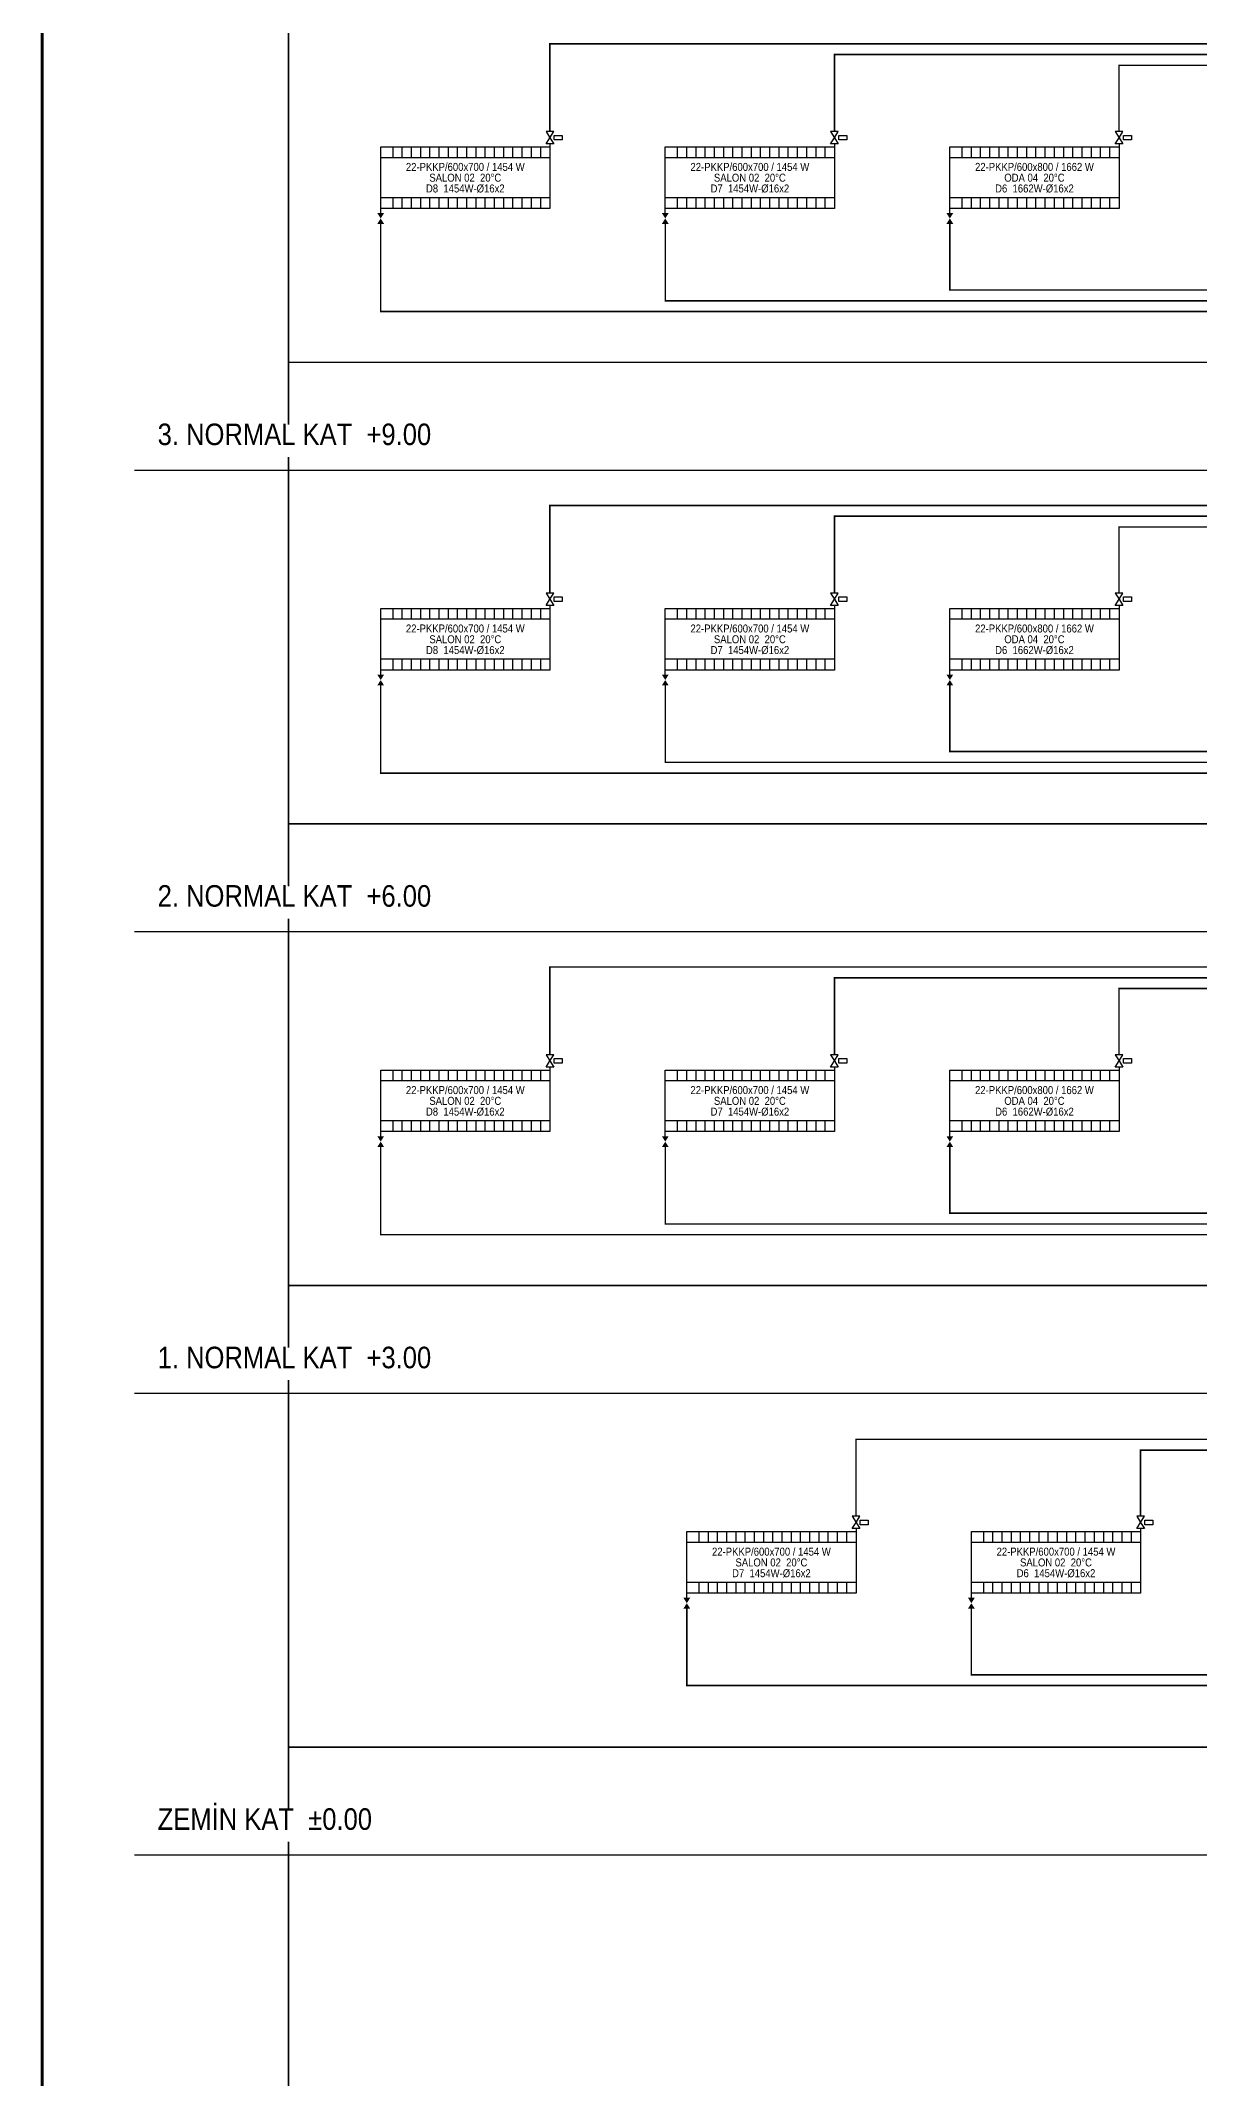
# Model space of a CAD drawing. Header units: centimetres. Extents: x -61 to 14522, y -12981 to 1521.
# Drawn here: x 1939 to 2692, y -2836 to -1512 of the extents above; entities that cross this region are included whole.
import ezdxf
from ezdxf.enums import TextEntityAlignment as Align

# ---------------------------------------------------------------- set-up
doc = ezdxf.new("R2010")
doc.units = ezdxf.units.CM
doc.linetypes.add('DASHED', pattern=[1.524, 1.27, -0.254])
for name, color, linetype in [('ROTAS-ISITMA-CAP', 41, 'Continuous'), ('ROTAS-ISITMA-DONUS', 30, 'DASHED'), ('ROTAS-ISITMA-GIDIS', 10, 'Continuous'), ('ROTAS-KAT-BANDI', 8, 'Continuous'), ('ROTAS-MASKE', 7, 'Continuous'), ('ROTAS-PAFTA', 7, 'Continuous'), ('ROTAS-RADYATOR', 2, 'Continuous')]:
    doc.layers.add(name, color=color, linetype=linetype)
doc.styles.add('ROTAS', font='arial.ttf')

# ---------------------------------------------------------------- blocks, each defined once
blk = doc.blocks.new('ROTAS-RADYATOR-SEMA')
for points in [[(107.8, -3), (112.2, -3), (110, -6.5)], [(107.8, -10), (112.2, -10), (110, -6.5)]]:
    blk.add_hatch(color=7).paths.add_polyline_path(points)
for p, q in [((0, 42), (0, 40)), ((6, 33), (6, 40)), ((12, 33), (12, 40)), ((18, 33), (18, 40)), ((24, 33), (24, 40)), ((30, 33), (30, 40)), ((36, 33), (36, 40)), ((42, 33), (42, 40)), ((48, 33), (48, 40)), ((54, 33), (54, 40)), ((60, 33), (60, 40)), ((66, 33), (66, 40)), ((72, 33), (72, 40)), ((78, 33), (78, 40)), ((84, 33), (84, 40)), ((90, 33), (90, 40)), ((96, 33), (96, 40)), ((102, 33), (102, 40)), ((0, 33), (110, 33)), ((0, 7), (110, 7)), ((6, 0), (6, 7)), ((12, 0), (12, 7)), ((18, 0), (18, 7)), ((24, 0), (24, 7)), ((30, 0), (30, 7)), ((36, 0), (36, 7)), ((42, 0), (42, 7)), ((48, 0), (48, 7)), ((54, 0), (54, 7)), ((60, 0), (60, 7)), ((66, 0), (66, 7)), ((72, 0), (72, 7)), ((78, 0), (78, 7)), ((84, 0), (84, 7)), ((90, 0), (90, 7)), ((96, 0), (96, 7)), ((102, 0), (102, 7)), ((110, -3), (110, 0))]:
    blk.add_line(p, q)
for points in [[(-8, 44.5), (-2.8, 44.5), (-2.8, 47.5), (-8, 47.5)], [(-2.5, 50), (2.5, 50), (0, 46)], [(-2.5, 42), (2.5, 42), (0, 46)], [(0, 0), (110, 0), (110, 40), (0, 40)]]:
    blk.add_lwpolyline(points, close=True)

msp = doc.modelspace()

# ---------------------------------------------------------------- linework, layer by layer
at = {"layer": 'ROTAS-ISITMA-DONUS', "ltscale": 12, "const_width": 1}
for points in [[(2100, -4140), (2100, -629)], [(3761, -1606), (3981, -1606), (3981, -1721), (2100, -1721)], [(2160, -1631), (2160, -1688), (3747, -1688), (3747, -1616)], [(2345, -1631), (2345, -1681), (3733, -1681), (3733, -1616)], [(2530, -1631), (2530, -1674), (3719, -1674), (3719, -1616)], [(3761, -1906), (3981, -1906), (3981, -2021), (2100, -2021)], [(2160, -1931), (2160, -1988), (3747, -1988), (3747, -1916)], [(2345, -1931), (2345, -1981), (3733, -1981), (3733, -1916)], [(2530, -1931), (2530, -1974), (3719, -1974), (3719, -1916)], [(3761, -2206), (3981, -2206), (3981, -2321), (2100, -2321)], [(2160, -2231), (2160, -2288), (3747, -2288), (3747, -2216)], [(2345, -2231), (2345, -2281), (3733, -2281), (3733, -2216)], [(2530, -2231), (2530, -2274), (3719, -2274), (3719, -2216)], [(3761, -2506), (3981, -2506), (3981, -2621), (2100, -2621)], [(2359, -2531), (2359, -2581), (3747, -2581), (3747, -2516)], [(2544, -2531), (2544, -2574), (3733, -2574), (3733, -2516)]]:
    msp.add_lwpolyline(points, dxfattribs=at)
at = {"layer": 'ROTAS-ISITMA-GIDIS', "const_width": 1}
for points in [[(3747, -1576), (3747, -1514), (2270, -1514), (2270, -1571)], [(3733, -1576), (3733, -1521), (2455, -1521), (2455, -1571)], [(3719, -1576), (3719, -1528), (2640, -1528), (2640, -1571)], [(3747, -1876), (3747, -1814), (2270, -1814), (2270, -1871)], [(3733, -1876), (3733, -1821), (2455, -1821), (2455, -1871)], [(3719, -1876), (3719, -1828), (2640, -1828), (2640, -1871)], [(3747, -2176), (3747, -2114), (2270, -2114), (2270, -2171)], [(3733, -2176), (3733, -2121), (2455, -2121), (2455, -2171)], [(3719, -2176), (3719, -2128), (2640, -2128), (2640, -2171)], [(3747, -2476), (3747, -2421), (2469, -2421), (2469, -2471)], [(3733, -2476), (3733, -2428), (2654, -2428), (2654, -2471)]]:
    msp.add_lwpolyline(points, dxfattribs=at)
at = {"layer": 'ROTAS-KAT-BANDI'}
for points in [[(2000, -1791), (6601, -1791)], [(2000, -2091), (6601, -2091)], [(2000, -2391), (6601, -2391)], [(2000, -2691), (6601, -2691)]]:
    msp.add_lwpolyline(points, dxfattribs=at)

# ---------------------------------------------------------------- block references
at = {"layer": 'ROTAS-RADYATOR', "xscale": -1}
for p in [(2270, -1621), (2455, -1621), (2640, -1621), (2270, -1921), (2455, -1921), (2640, -1921), (2270, -2221), (2455, -2221), (2640, -2221), (2469, -2521), (2654, -2521)]:
    msp.add_blockref('ROTAS-RADYATOR-SEMA', p, dxfattribs=at)

# ---------------------------------------------------------------- texts
at = {"layer": 'ROTAS-ISITMA-CAP', "style": 'ROTAS', "width": 0.85}
for s, p in [('D8  1454W-Ø16x2', (2215, -1608)), ('D7  1454W-Ø16x2', (2400, -1608)), ('D6  1662W-Ø16x2', (2585, -1608)), ('D8  1454W-Ø16x2', (2215, -1908)), ('D7  1454W-Ø16x2', (2400, -1908)), ('D6  1662W-Ø16x2', (2585, -1908)), ('D8  1454W-Ø16x2', (2215, -2208)), ('D7  1454W-Ø16x2', (2400, -2208)), ('D6  1662W-Ø16x2', (2585, -2208)), ('D7  1454W-Ø16x2', (2414, -2508)), ('D6  1454W-Ø16x2', (2599, -2508))]:
    msp.add_text(s, height=5.2, dxfattribs=at).set_placement(p, align=Align.MIDDLE_CENTER)
at = {"layer": 'ROTAS-RADYATOR', "style": 'ROTAS', "width": 0.85}
for s, p in [('22-PKKP/600x700 / 1454 W', (2215, -1594)), ('SALON 02  20°C', (2215, -1601)), ('22-PKKP/600x700 / 1454 W', (2400, -1594)), ('SALON 02  20°C', (2400, -1601)), ('22-PKKP/600x800 / 1662 W', (2585, -1594)), ('ODA 04  20°C', (2585, -1601)), ('22-PKKP/600x700 / 1454 W', (2215, -1894)), ('22-PKKP/600x700 / 1454 W', (2400, -1894)), ('22-PKKP/600x800 / 1662 W', (2585, -1894)), ('SALON 02  20°C', (2215, -1901)), ('SALON 02  20°C', (2400, -1901)), ('ODA 04  20°C', (2585, -1901)), ('22-PKKP/600x700 / 1454 W', (2215, -2194)), ('22-PKKP/600x700 / 1454 W', (2400, -2194)), ('22-PKKP/600x800 / 1662 W', (2585, -2194)), ('SALON 02  20°C', (2215, -2201)), ('SALON 02  20°C', (2400, -2201)), ('ODA 04  20°C', (2585, -2201)), ('22-PKKP/600x700 / 1454 W', (2414, -2494)), ('SALON 02  20°C', (2414, -2501)), ('22-PKKP/600x700 / 1454 W', (2599, -2494)), ('SALON 02  20°C', (2599, -2501))]:
    msp.add_text(s, height=5.2, dxfattribs=at).set_placement(p, align=Align.MIDDLE_CENTER)

# ---------------------------------------------------------------- next in the draw order: wipeouts: each hides what was drawn before it
for points in [[(2011.5, -1782.5), (2161.3, -1782.5), (2161.3, -1761.5), (2011.5, -1761.5)], [(2011.5, -2082.5), (2161.3, -2082.5), (2161.3, -2061.5), (2011.5, -2061.5)], [(2011.5, -2382.5), (2161.3, -2382.5), (2161.3, -2361.5), (2011.5, -2361.5)], [(2011.5, -2682.5), (2132.7, -2682.5), (2132.7, -2661.5), (2011.5, -2661.5)]]:
    msp.add_wipeout(points).dxf.layer = 'ROTAS-MASKE'

# ---------------------------------------------------------------- next in the draw order: linework, layer by layer
at = {"layer": 'ROTAS-PAFTA', "const_width": 2}
msp.add_lwpolyline([(1940, -6083.2), (9201, -6083.2), (9201, -371), (1940, -371)], close=True, dxfattribs=at)

# ---------------------------------------------------------------- next in the draw order: texts
at = {"layer": 'ROTAS-KAT-BANDI', "style": 'ROTAS', "width": 0.85}
for s, p in [('3. NORMAL KAT  +9.00', (2015, -1779)), ('2. NORMAL KAT  +6.00', (2015, -2079)), ('1. NORMAL KAT  +3.00', (2015, -2379)), ('ZEMİN KAT  ±0.00', (2015, -2679))]:
    msp.add_text(s, height=14, dxfattribs=at).set_placement(p, align=Align.BOTTOM_LEFT)

doc.saveas('drawing.dxf')
